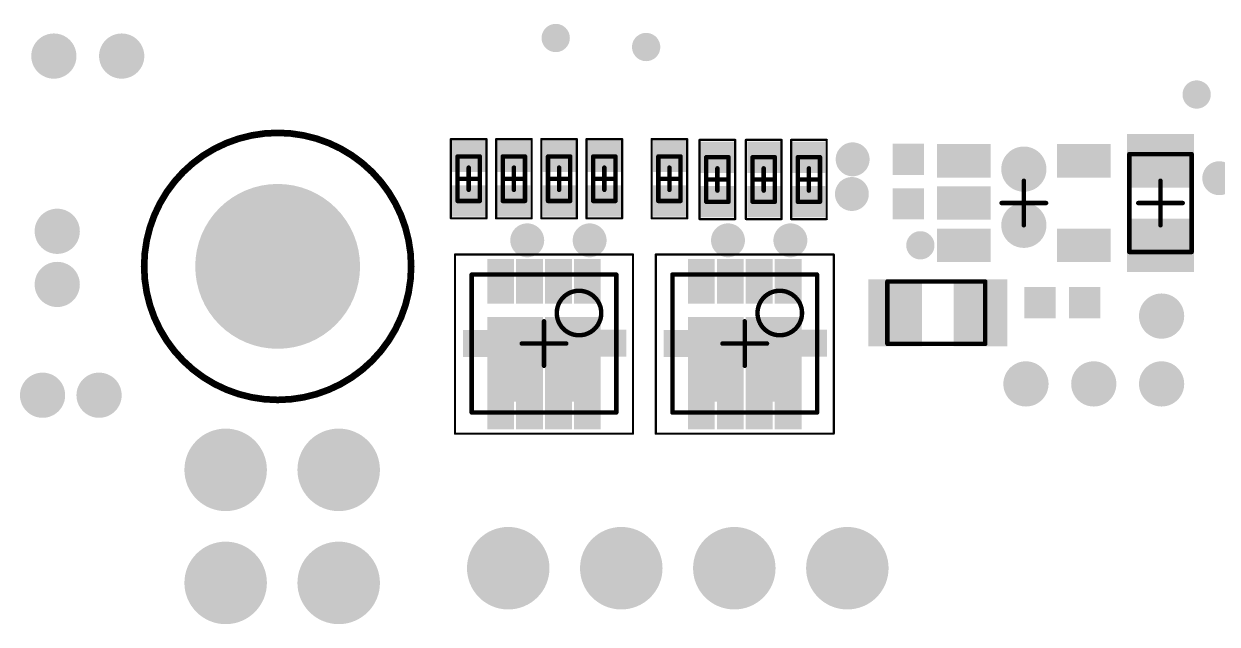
# Model space of a CAD drawing. Header units: millimetres. Extents: x 213 to 316, y 2 to 74.
# Drawn here: x 243.08 to 269.9, y 24.63 to 38.12 of the extents above; entities that cross this region are included whole.
import ezdxf

# ---------------------------------------------------------------- set-up
doc = ezdxf.new("R2010")
doc.units = ezdxf.units.MM
for name, color, linetype in [('BottomSolder', 6, 'Continuous'), ('KeepOutLayer', 6, 'Continuous'), ('Mechanical13', 56, 'Continuous'), ('Mechanical15', 56, 'Continuous'), ('MultiLayer', 9, 'Continuous'), ('TopPaste', 8, 'Continuous'), ('TopSolder', 216, 'Continuous')]:
    doc.layers.add(name, color=color, linetype=linetype)

msp = doc.modelspace()

# ---------------------------------------------------------------- linework, layer by layer
at = {"layer": 'BottomSolder'}
for points, const_width in [([(247.858, 32.673, 1), (249.71, 32.673, 1)], 1.852), ([(247.152, 28.101, 1), (248.079, 28.101, 1)], 0.927), ([(249.692, 28.101, 1), (250.619, 28.101, 1)], 0.927), ([(253.502, 25.891, 1), (254.429, 25.891, 1)], 0.927), ([(256.042, 25.891, 1), (256.969, 25.891, 1)], 0.927), ([(258.582, 25.891, 1), (259.509, 25.891, 1)], 0.927), ([(261.122, 25.891, 1), (262.049, 25.891, 1)], 0.927), ([(247.152, 25.561, 1), (248.079, 25.561, 1)], 0.927), ([(249.692, 25.561, 1), (250.619, 25.561, 1)], 0.927)]:
    msp.add_lwpolyline(points, format="xyb", close=True, dxfattribs=dict(at, const_width=const_width))
at = {"layer": 'KeepOutLayer'}
for points, const_width in [([(251.784, 32.673, 1), (245.784, 32.673, 1)], 0.15), ([(245.747, 32.673, 1), (245.822, 32.673, 1)], 0.075), ([(251.747, 32.673, 1), (251.822, 32.673, 1)], 0.075)]:
    msp.add_lwpolyline(points, format="xyb", close=True, dxfattribs=dict(at, const_width=const_width))
at = {"layer": 'Mechanical13', "const_width": 0.1}
for points in [[(252.827, 35.142), (253.327, 35.142)], [(252.827, 34.142), (252.827, 35.142)], [(253.327, 34.142), (253.327, 35.142)], [(253.843, 35.142), (254.343, 35.142)], [(253.843, 34.142), (253.843, 35.142)], [(254.343, 34.142), (254.343, 35.142)], [(254.859, 35.142), (255.359, 35.142)], [(254.859, 34.142), (254.859, 35.142)], [(255.359, 34.142), (255.359, 35.142)], [(255.875, 35.142), (256.375, 35.142)], [(255.875, 34.142), (255.875, 35.142)], [(256.375, 34.142), (256.375, 35.142)], [(257.338, 35.142), (257.838, 35.142)], [(257.338, 34.142), (257.338, 35.142)], [(257.838, 34.142), (257.838, 35.142)], [(258.415, 35.125), (258.915, 35.125)], [(258.415, 34.125), (258.415, 35.125)], [(258.915, 34.125), (258.915, 35.125)], [(259.456, 35.125), (259.956, 35.125)], [(259.456, 34.125), (259.456, 35.125)], [(259.956, 34.125), (259.956, 35.125)], [(260.472, 35.125), (260.972, 35.125)], [(260.472, 34.125), (260.472, 35.125)], [(260.972, 34.125), (260.972, 35.125)], [(267.922, 35.196), (269.322, 35.196)], [(267.922, 32.996), (267.922, 35.196)], [(269.322, 32.996), (269.322, 35.196)], [(252.827, 34.142), (253.327, 34.142)], [(253.843, 34.142), (254.343, 34.142)], [(254.859, 34.142), (255.359, 34.142)], [(255.875, 34.142), (256.375, 34.142)], [(257.338, 34.142), (257.838, 34.142)], [(258.415, 34.125), (258.915, 34.125)], [(259.456, 34.125), (259.956, 34.125)], [(260.472, 34.125), (260.972, 34.125)], [(267.922, 32.996), (269.322, 32.996)], [(253.144, 32.489), (256.394, 32.489)], [(253.144, 29.389), (253.144, 32.489)], [(256.394, 29.389), (256.394, 32.489)], [(257.655, 32.489), (260.905, 32.489)], [(257.655, 29.389), (257.655, 32.489)], [(260.905, 29.389), (260.905, 32.489)], [(262.485, 30.932), (262.485, 32.332)], [(262.485, 32.332), (264.685, 32.332)], [(264.685, 30.932), (264.685, 32.332)], [(262.485, 30.932), (264.685, 30.932)], [(253.144, 29.389), (256.394, 29.389)], [(257.655, 29.389), (260.905, 29.389)]]:
    msp.add_lwpolyline(points, dxfattribs=at)
at = {"layer": 'Mechanical13'}
for points, const_width in [([(252.802, 35.142, 1), (252.852, 35.142, 1)], 0.05), ([(252.802, 35.142, 1), (252.852, 35.142, 1)], 0.05), ([(253.302, 35.142, 1), (253.352, 35.142, 1)], 0.05), ([(253.302, 35.142, 1), (253.352, 35.142, 1)], 0.05), ([(253.818, 35.142, 1), (253.868, 35.142, 1)], 0.05), ([(253.818, 35.142, 1), (253.868, 35.142, 1)], 0.05), ([(254.318, 35.142, 1), (254.368, 35.142, 1)], 0.05), ([(254.318, 35.142, 1), (254.368, 35.142, 1)], 0.05), ([(254.834, 35.142, 1), (254.884, 35.142, 1)], 0.05), ([(254.834, 35.142, 1), (254.884, 35.142, 1)], 0.05), ([(255.334, 35.142, 1), (255.384, 35.142, 1)], 0.05), ([(255.334, 35.142, 1), (255.384, 35.142, 1)], 0.05), ([(255.85, 35.142, 1), (255.9, 35.142, 1)], 0.05), ([(255.85, 35.142, 1), (255.9, 35.142, 1)], 0.05), ([(256.35, 35.142, 1), (256.4, 35.142, 1)], 0.05), ([(256.35, 35.142, 1), (256.4, 35.142, 1)], 0.05), ([(257.313, 35.142, 1), (257.363, 35.142, 1)], 0.05), ([(257.313, 35.142, 1), (257.363, 35.142, 1)], 0.05), ([(257.813, 35.142, 1), (257.863, 35.142, 1)], 0.05), ([(257.813, 35.142, 1), (257.863, 35.142, 1)], 0.05), ([(258.39, 35.125, 1), (258.44, 35.125, 1)], 0.05), ([(258.39, 35.125, 1), (258.44, 35.125, 1)], 0.05), ([(258.89, 35.125, 1), (258.94, 35.125, 1)], 0.05), ([(258.89, 35.125, 1), (258.94, 35.125, 1)], 0.05), ([(259.431, 35.125, 1), (259.481, 35.125, 1)], 0.05), ([(259.431, 35.125, 1), (259.481, 35.125, 1)], 0.05), ([(259.931, 35.125, 1), (259.981, 35.125, 1)], 0.05), ([(259.931, 35.125, 1), (259.981, 35.125, 1)], 0.05), ([(260.447, 35.125, 1), (260.497, 35.125, 1)], 0.05), ([(260.447, 35.125, 1), (260.497, 35.125, 1)], 0.05), ([(260.947, 35.125, 1), (260.997, 35.125, 1)], 0.05), ([(260.947, 35.125, 1), (260.997, 35.125, 1)], 0.05), ([(267.897, 35.196, 1), (267.947, 35.196, 1)], 0.05), ([(267.897, 35.196, 1), (267.947, 35.196, 1)], 0.05), ([(269.297, 35.196, 1), (269.347, 35.196, 1)], 0.05), ([(269.297, 35.196, 1), (269.347, 35.196, 1)], 0.05), ([(252.802, 34.142, 1), (252.852, 34.142, 1)], 0.05), ([(252.802, 34.142, 1), (252.852, 34.142, 1)], 0.05), ([(253.302, 34.142, 1), (253.352, 34.142, 1)], 0.05), ([(253.302, 34.142, 1), (253.352, 34.142, 1)], 0.05), ([(253.818, 34.142, 1), (253.868, 34.142, 1)], 0.05), ([(253.818, 34.142, 1), (253.868, 34.142, 1)], 0.05), ([(254.318, 34.142, 1), (254.368, 34.142, 1)], 0.05), ([(254.318, 34.142, 1), (254.368, 34.142, 1)], 0.05), ([(254.834, 34.142, 1), (254.884, 34.142, 1)], 0.05), ([(254.834, 34.142, 1), (254.884, 34.142, 1)], 0.05), ([(255.334, 34.142, 1), (255.384, 34.142, 1)], 0.05), ([(255.334, 34.142, 1), (255.384, 34.142, 1)], 0.05), ([(255.85, 34.142, 1), (255.9, 34.142, 1)], 0.05), ([(255.85, 34.142, 1), (255.9, 34.142, 1)], 0.05), ([(256.35, 34.142, 1), (256.4, 34.142, 1)], 0.05), ([(256.35, 34.142, 1), (256.4, 34.142, 1)], 0.05), ([(257.313, 34.142, 1), (257.363, 34.142, 1)], 0.05), ([(257.313, 34.142, 1), (257.363, 34.142, 1)], 0.05), ([(257.813, 34.142, 1), (257.863, 34.142, 1)], 0.05), ([(257.813, 34.142, 1), (257.863, 34.142, 1)], 0.05), ([(258.39, 34.125, 1), (258.44, 34.125, 1)], 0.05), ([(258.39, 34.125, 1), (258.44, 34.125, 1)], 0.05), ([(258.89, 34.125, 1), (258.94, 34.125, 1)], 0.05), ([(258.89, 34.125, 1), (258.94, 34.125, 1)], 0.05), ([(259.431, 34.125, 1), (259.481, 34.125, 1)], 0.05), ([(259.431, 34.125, 1), (259.481, 34.125, 1)], 0.05), ([(259.931, 34.125, 1), (259.981, 34.125, 1)], 0.05), ([(259.931, 34.125, 1), (259.981, 34.125, 1)], 0.05), ([(260.447, 34.125, 1), (260.497, 34.125, 1)], 0.05), ([(260.447, 34.125, 1), (260.497, 34.125, 1)], 0.05), ([(260.947, 34.125, 1), (260.997, 34.125, 1)], 0.05), ([(260.947, 34.125, 1), (260.997, 34.125, 1)], 0.05), ([(267.897, 32.996, 1), (267.947, 32.996, 1)], 0.05), ([(267.897, 32.996, 1), (267.947, 32.996, 1)], 0.05), ([(269.297, 32.996, 1), (269.347, 32.996, 1)], 0.05), ([(269.297, 32.996, 1), (269.347, 32.996, 1)], 0.05), ([(253.119, 32.489, 1), (253.169, 32.489, 1)], 0.05), ([(253.119, 32.489, 1), (253.169, 32.489, 1)], 0.05), ([(256.369, 32.489, 1), (256.419, 32.489, 1)], 0.05), ([(256.369, 32.489, 1), (256.419, 32.489, 1)], 0.05), ([(257.63, 32.489, 1), (257.68, 32.489, 1)], 0.05), ([(257.63, 32.489, 1), (257.68, 32.489, 1)], 0.05), ([(260.88, 32.489, 1), (260.93, 32.489, 1)], 0.05), ([(260.88, 32.489, 1), (260.93, 32.489, 1)], 0.05), ([(262.46, 32.332, 1), (262.51, 32.332, 1)], 0.05), ([(262.46, 32.332, 1), (262.51, 32.332, 1)], 0.05), ([(264.66, 32.332, 1), (264.71, 32.332, 1)], 0.05), ([(264.66, 32.332, 1), (264.71, 32.332, 1)], 0.05), ([(256.056, 31.625, 1), (255.056, 31.625, 1)], 0.1), ([(260.567, 31.625, 1), (259.567, 31.625, 1)], 0.1), ([(255.031, 31.625, 1), (255.081, 31.625, 1)], 0.05), ([(256.031, 31.625, 1), (256.081, 31.625, 1)], 0.05), ([(259.542, 31.625, 1), (259.592, 31.625, 1)], 0.05), ([(260.542, 31.625, 1), (260.592, 31.625, 1)], 0.05), ([(262.46, 30.932, 1), (262.51, 30.932, 1)], 0.05), ([(262.46, 30.932, 1), (262.51, 30.932, 1)], 0.05), ([(264.66, 30.932, 1), (264.71, 30.932, 1)], 0.05), ([(264.66, 30.932, 1), (264.71, 30.932, 1)], 0.05), ([(253.119, 29.389, 1), (253.169, 29.389, 1)], 0.05), ([(253.119, 29.389, 1), (253.169, 29.389, 1)], 0.05), ([(256.369, 29.389, 1), (256.419, 29.389, 1)], 0.05), ([(256.369, 29.389, 1), (256.419, 29.389, 1)], 0.05), ([(257.63, 29.389, 1), (257.68, 29.389, 1)], 0.05), ([(257.63, 29.389, 1), (257.68, 29.389, 1)], 0.05), ([(260.88, 29.389, 1), (260.93, 29.389, 1)], 0.05), ([(260.88, 29.389, 1), (260.93, 29.389, 1)], 0.05)]:
    msp.add_lwpolyline(points, format="xyb", close=True, dxfattribs=dict(at, const_width=const_width))
at = {"layer": 'Mechanical15'}
for points, const_width in [([(252.677, 35.531), (253.477, 35.531)], 0.05), ([(252.677, 33.753), (252.677, 35.531)], 0.05), ([(253.477, 33.753), (253.477, 35.531)], 0.05), ([(253.693, 35.531), (254.493, 35.531)], 0.05), ([(253.693, 33.753), (253.693, 35.531)], 0.05), ([(254.493, 33.753), (254.493, 35.531)], 0.05), ([(254.709, 35.531), (255.509, 35.531)], 0.05), ([(254.709, 33.753), (254.709, 35.531)], 0.05), ([(255.509, 33.753), (255.509, 35.531)], 0.05), ([(255.725, 35.531), (256.525, 35.531)], 0.05), ([(255.725, 33.753), (255.725, 35.531)], 0.05), ([(256.525, 33.753), (256.525, 35.531)], 0.05), ([(257.188, 35.531), (257.988, 35.531)], 0.05), ([(257.188, 33.753), (257.188, 35.531)], 0.05), ([(257.988, 33.753), (257.988, 35.531)], 0.05), ([(258.265, 35.514), (259.065, 35.514)], 0.05), ([(258.265, 33.736), (258.265, 35.514)], 0.05), ([(259.065, 33.736), (259.065, 35.514)], 0.05), ([(259.306, 35.514), (260.106, 35.514)], 0.05), ([(259.306, 33.736), (259.306, 35.514)], 0.05), ([(260.106, 33.736), (260.106, 35.514)], 0.05), ([(260.322, 35.514), (261.122, 35.514)], 0.05), ([(260.322, 33.736), (260.322, 35.514)], 0.05), ([(261.122, 33.736), (261.122, 35.514)], 0.05), ([(253.077, 34.392), (253.077, 34.892)], 0.1), ([(254.093, 34.392), (254.093, 34.892)], 0.1), ([(255.109, 34.392), (255.109, 34.892)], 0.1), ([(256.125, 34.392), (256.125, 34.892)], 0.1), ([(257.588, 34.392), (257.588, 34.892)], 0.1), ([(258.665, 34.375), (258.665, 34.875)], 0.1), ([(259.706, 34.375), (259.706, 34.875)], 0.1), ([(260.722, 34.375), (260.722, 34.875)], 0.1), ([(252.827, 34.642), (253.327, 34.642)], 0.1), ([(253.843, 34.642), (254.343, 34.642)], 0.1), ([(254.859, 34.642), (255.359, 34.642)], 0.1), ([(255.875, 34.642), (256.375, 34.642)], 0.1), ([(257.338, 34.642), (257.838, 34.642)], 0.1), ([(258.415, 34.625), (258.915, 34.625)], 0.1), ([(259.456, 34.625), (259.956, 34.625)], 0.1), ([(260.472, 34.625), (260.972, 34.625)], 0.1), ([(265.552, 33.596), (265.552, 34.596)], 0.1), ([(268.622, 33.596), (268.622, 34.596)], 0.1), ([(265.052, 34.096), (266.052, 34.096)], 0.1), ([(268.122, 34.096), (269.122, 34.096)], 0.1), ([(252.677, 33.753), (253.477, 33.753)], 0.05), ([(253.693, 33.753), (254.493, 33.753)], 0.05), ([(254.709, 33.753), (255.509, 33.753)], 0.05), ([(255.725, 33.753), (256.525, 33.753)], 0.05), ([(257.188, 33.753), (257.988, 33.753)], 0.05), ([(258.265, 33.736), (259.065, 33.736)], 0.05), ([(259.306, 33.736), (260.106, 33.736)], 0.05), ([(260.322, 33.736), (261.122, 33.736)], 0.05), ([(252.769, 32.939), (256.769, 32.939)], 0.05), ([(252.769, 28.914), (252.769, 32.939)], 0.05), ([(256.769, 28.914), (256.769, 32.939)], 0.05), ([(257.28, 32.939), (261.28, 32.939)], 0.05), ([(257.28, 28.914), (257.28, 32.939)], 0.05), ([(261.28, 28.914), (261.28, 32.939)], 0.05), ([(254.769, 30.439), (254.769, 31.439)], 0.1), ([(259.28, 30.439), (259.28, 31.439)], 0.1), ([(254.269, 30.939), (255.269, 30.939)], 0.1), ([(258.78, 30.939), (259.78, 30.939)], 0.1), ([(252.769, 28.914), (256.769, 28.914)], 0.05), ([(257.28, 28.914), (261.28, 28.914)], 0.05)]:
    msp.add_lwpolyline(points, dxfattribs=dict(at, const_width=const_width))
for points, const_width in [([(252.664, 35.531, 1), (252.689, 35.531, 1)], 0.025), ([(252.664, 35.531, 1), (252.689, 35.531, 1)], 0.025), ([(253.464, 35.531, 1), (253.489, 35.531, 1)], 0.025), ([(253.464, 35.531, 1), (253.489, 35.531, 1)], 0.025), ([(253.68, 35.531, 1), (253.705, 35.531, 1)], 0.025), ([(253.68, 35.531, 1), (253.705, 35.531, 1)], 0.025), ([(254.48, 35.531, 1), (254.505, 35.531, 1)], 0.025), ([(254.48, 35.531, 1), (254.505, 35.531, 1)], 0.025), ([(254.696, 35.531, 1), (254.721, 35.531, 1)], 0.025), ([(254.696, 35.531, 1), (254.721, 35.531, 1)], 0.025), ([(255.496, 35.531, 1), (255.521, 35.531, 1)], 0.025), ([(255.496, 35.531, 1), (255.521, 35.531, 1)], 0.025), ([(255.712, 35.531, 1), (255.737, 35.531, 1)], 0.025), ([(255.712, 35.531, 1), (255.737, 35.531, 1)], 0.025), ([(256.512, 35.531, 1), (256.537, 35.531, 1)], 0.025), ([(256.512, 35.531, 1), (256.537, 35.531, 1)], 0.025), ([(257.175, 35.531, 1), (257.2, 35.531, 1)], 0.025), ([(257.175, 35.531, 1), (257.2, 35.531, 1)], 0.025), ([(257.975, 35.531, 1), (258, 35.531, 1)], 0.025), ([(257.975, 35.531, 1), (258, 35.531, 1)], 0.025), ([(258.252, 35.514, 1), (258.277, 35.514, 1)], 0.025), ([(258.252, 35.514, 1), (258.277, 35.514, 1)], 0.025), ([(259.052, 35.514, 1), (259.077, 35.514, 1)], 0.025), ([(259.052, 35.514, 1), (259.077, 35.514, 1)], 0.025), ([(259.294, 35.514, 1), (259.319, 35.514, 1)], 0.025), ([(259.294, 35.514, 1), (259.319, 35.514, 1)], 0.025), ([(260.094, 35.514, 1), (260.119, 35.514, 1)], 0.025), ([(260.094, 35.514, 1), (260.119, 35.514, 1)], 0.025), ([(260.31, 35.514, 1), (260.335, 35.514, 1)], 0.025), ([(260.31, 35.514, 1), (260.335, 35.514, 1)], 0.025), ([(261.11, 35.514, 1), (261.135, 35.514, 1)], 0.025), ([(261.11, 35.514, 1), (261.135, 35.514, 1)], 0.025), ([(253.052, 34.892, 1), (253.102, 34.892, 1)], 0.05), ([(254.068, 34.892, 1), (254.118, 34.892, 1)], 0.05), ([(255.084, 34.892, 1), (255.134, 34.892, 1)], 0.05), ([(256.1, 34.892, 1), (256.15, 34.892, 1)], 0.05), ([(257.563, 34.892, 1), (257.613, 34.892, 1)], 0.05), ([(258.64, 34.875, 1), (258.69, 34.875, 1)], 0.05), ([(259.681, 34.875, 1), (259.731, 34.875, 1)], 0.05), ([(260.697, 34.875, 1), (260.747, 34.875, 1)], 0.05), ([(252.802, 34.642, 1), (252.852, 34.642, 1)], 0.05), ([(253.302, 34.642, 1), (253.352, 34.642, 1)], 0.05), ([(253.818, 34.642, 1), (253.868, 34.642, 1)], 0.05), ([(254.318, 34.642, 1), (254.368, 34.642, 1)], 0.05), ([(254.834, 34.642, 1), (254.884, 34.642, 1)], 0.05), ([(255.334, 34.642, 1), (255.384, 34.642, 1)], 0.05), ([(255.85, 34.642, 1), (255.9, 34.642, 1)], 0.05), ([(256.35, 34.642, 1), (256.4, 34.642, 1)], 0.05), ([(257.313, 34.642, 1), (257.363, 34.642, 1)], 0.05), ([(257.813, 34.642, 1), (257.863, 34.642, 1)], 0.05), ([(258.39, 34.625, 1), (258.44, 34.625, 1)], 0.05), ([(258.89, 34.625, 1), (258.94, 34.625, 1)], 0.05), ([(259.431, 34.625, 1), (259.481, 34.625, 1)], 0.05), ([(259.931, 34.625, 1), (259.981, 34.625, 1)], 0.05), ([(260.447, 34.625, 1), (260.497, 34.625, 1)], 0.05), ([(260.947, 34.625, 1), (260.997, 34.625, 1)], 0.05), ([(265.527, 34.596, 1), (265.577, 34.596, 1)], 0.05), ([(268.597, 34.596, 1), (268.647, 34.596, 1)], 0.05), ([(253.052, 34.392, 1), (253.102, 34.392, 1)], 0.05), ([(254.068, 34.392, 1), (254.118, 34.392, 1)], 0.05), ([(255.084, 34.392, 1), (255.134, 34.392, 1)], 0.05), ([(256.1, 34.392, 1), (256.15, 34.392, 1)], 0.05), ([(257.563, 34.392, 1), (257.613, 34.392, 1)], 0.05), ([(258.64, 34.375, 1), (258.69, 34.375, 1)], 0.05), ([(259.681, 34.375, 1), (259.731, 34.375, 1)], 0.05), ([(260.697, 34.375, 1), (260.747, 34.375, 1)], 0.05), ([(265.027, 34.096, 1), (265.077, 34.096, 1)], 0.05), ([(266.027, 34.096, 1), (266.077, 34.096, 1)], 0.05), ([(268.097, 34.096, 1), (268.147, 34.096, 1)], 0.05), ([(269.097, 34.096, 1), (269.147, 34.096, 1)], 0.05), ([(252.664, 33.753, 1), (252.689, 33.753, 1)], 0.025), ([(252.664, 33.753, 1), (252.689, 33.753, 1)], 0.025), ([(253.464, 33.753, 1), (253.489, 33.753, 1)], 0.025), ([(253.464, 33.753, 1), (253.489, 33.753, 1)], 0.025), ([(253.68, 33.753, 1), (253.705, 33.753, 1)], 0.025), ([(253.68, 33.753, 1), (253.705, 33.753, 1)], 0.025), ([(254.48, 33.753, 1), (254.505, 33.753, 1)], 0.025), ([(254.48, 33.753, 1), (254.505, 33.753, 1)], 0.025), ([(254.696, 33.753, 1), (254.721, 33.753, 1)], 0.025), ([(254.696, 33.753, 1), (254.721, 33.753, 1)], 0.025), ([(255.496, 33.753, 1), (255.521, 33.753, 1)], 0.025), ([(255.496, 33.753, 1), (255.521, 33.753, 1)], 0.025), ([(255.712, 33.753, 1), (255.737, 33.753, 1)], 0.025), ([(255.712, 33.753, 1), (255.737, 33.753, 1)], 0.025), ([(256.512, 33.753, 1), (256.537, 33.753, 1)], 0.025), ([(256.512, 33.753, 1), (256.537, 33.753, 1)], 0.025), ([(257.175, 33.753, 1), (257.2, 33.753, 1)], 0.025), ([(257.175, 33.753, 1), (257.2, 33.753, 1)], 0.025), ([(257.975, 33.753, 1), (258, 33.753, 1)], 0.025), ([(257.975, 33.753, 1), (258, 33.753, 1)], 0.025), ([(258.252, 33.736, 1), (258.277, 33.736, 1)], 0.025), ([(258.252, 33.736, 1), (258.277, 33.736, 1)], 0.025), ([(259.052, 33.736, 1), (259.077, 33.736, 1)], 0.025), ([(259.052, 33.736, 1), (259.077, 33.736, 1)], 0.025), ([(259.294, 33.736, 1), (259.319, 33.736, 1)], 0.025), ([(259.294, 33.736, 1), (259.319, 33.736, 1)], 0.025), ([(260.094, 33.736, 1), (260.119, 33.736, 1)], 0.025), ([(260.094, 33.736, 1), (260.119, 33.736, 1)], 0.025), ([(260.31, 33.736, 1), (260.335, 33.736, 1)], 0.025), ([(260.31, 33.736, 1), (260.335, 33.736, 1)], 0.025), ([(261.11, 33.736, 1), (261.135, 33.736, 1)], 0.025), ([(261.11, 33.736, 1), (261.135, 33.736, 1)], 0.025), ([(265.527, 33.596, 1), (265.577, 33.596, 1)], 0.05), ([(268.597, 33.596, 1), (268.647, 33.596, 1)], 0.05), ([(252.756, 32.939, 1), (252.781, 32.939, 1)], 0.025), ([(252.756, 32.939, 1), (252.781, 32.939, 1)], 0.025), ([(256.756, 32.939, 1), (256.781, 32.939, 1)], 0.025), ([(256.756, 32.939, 1), (256.781, 32.939, 1)], 0.025), ([(257.267, 32.939, 1), (257.292, 32.939, 1)], 0.025), ([(257.267, 32.939, 1), (257.292, 32.939, 1)], 0.025), ([(261.267, 32.939, 1), (261.292, 32.939, 1)], 0.025), ([(261.267, 32.939, 1), (261.292, 32.939, 1)], 0.025), ([(254.744, 31.439, 1), (254.794, 31.439, 1)], 0.05), ([(259.255, 31.439, 1), (259.305, 31.439, 1)], 0.05), ([(254.244, 30.939, 1), (254.294, 30.939, 1)], 0.05), ([(255.244, 30.939, 1), (255.294, 30.939, 1)], 0.05), ([(258.755, 30.939, 1), (258.805, 30.939, 1)], 0.05), ([(259.755, 30.939, 1), (259.805, 30.939, 1)], 0.05), ([(254.744, 30.439, 1), (254.794, 30.439, 1)], 0.05), ([(259.255, 30.439, 1), (259.305, 30.439, 1)], 0.05), ([(252.756, 28.914, 1), (252.781, 28.914, 1)], 0.025), ([(252.756, 28.914, 1), (252.781, 28.914, 1)], 0.025), ([(256.756, 28.914, 1), (256.781, 28.914, 1)], 0.025), ([(256.756, 28.914, 1), (256.781, 28.914, 1)], 0.025), ([(257.267, 28.914, 1), (257.292, 28.914, 1)], 0.025), ([(257.267, 28.914, 1), (257.292, 28.914, 1)], 0.025), ([(261.267, 28.914, 1), (261.292, 28.914, 1)], 0.025), ([(261.267, 28.914, 1), (261.292, 28.914, 1)], 0.025)]:
    msp.add_lwpolyline(points, format="xyb", close=True, dxfattribs=dict(at, const_width=const_width))
at = {"layer": 'MultiLayer'}
for points, const_width in [([(254.874, 37.804, 1), (255.191, 37.804, 1)], 0.318), ([(243.501, 37.398, 1), (244.009, 37.398, 1)], 0.508), ([(245.025, 37.398, 1), (245.533, 37.398, 1)], 0.508), ([(256.906, 37.601, 1), (257.223, 37.601, 1)], 0.318), ([(269.276, 36.534, 1), (269.593, 36.534, 1)], 0.318), ([(261.514, 35.078, 1), (261.895, 35.078, 1)], 0.381), ([(265.298, 34.858, 1), (265.806, 34.858, 1)], 0.508), ([(269.752, 34.654, 1), (270.133, 34.654, 1)], 0.381), ([(261.497, 34.299, 1), (261.878, 34.299, 1)], 0.381), ([(247.909, 32.673, 1), (249.659, 32.673, 1)], 1.75), ([(265.298, 33.596, 1), (265.806, 33.596, 1)], 0.508), ([(243.577, 33.461, 1), (244.085, 33.461, 1)], 0.508), ([(254.202, 33.258, 1), (254.583, 33.258, 1)], 0.381), ([(255.604, 33.258, 1), (255.985, 33.258, 1)], 0.381), ([(258.713, 33.258, 1), (259.094, 33.258, 1)], 0.381), ([(260.115, 33.258, 1), (260.496, 33.258, 1)], 0.381), ([(263.068, 33.146, 1), (263.385, 33.146, 1)], 0.318), ([(243.577, 32.267, 1), (244.085, 32.267, 1)], 0.508), ([(268.393, 31.556, 1), (268.901, 31.556, 1)], 0.508), ([(265.345, 30.032, 1), (265.853, 30.032, 1)], 0.508), ([(266.869, 30.032, 1), (267.377, 30.032, 1)], 0.508), ([(268.393, 30.032, 1), (268.901, 30.032, 1)], 0.508), ([(243.247, 29.778, 1), (243.755, 29.778, 1)], 0.508), ([(244.517, 29.778, 1), (245.025, 29.778, 1)], 0.508), ([(247.203, 28.101, 1), (248.028, 28.101, 1)], 0.825), ([(249.743, 28.101, 1), (250.568, 28.101, 1)], 0.825), ([(253.553, 25.891, 1), (254.378, 25.891, 1)], 0.825), ([(256.093, 25.891, 1), (256.918, 25.891, 1)], 0.825), ([(258.633, 25.891, 1), (259.458, 25.891, 1)], 0.825), ([(261.173, 25.891, 1), (261.998, 25.891, 1)], 0.825), ([(247.203, 25.561, 1), (248.028, 25.561, 1)], 0.825), ([(249.743, 25.561, 1), (250.568, 25.561, 1)], 0.825)]:
    msp.add_lwpolyline(points, format="xyb", close=True, dxfattribs=dict(at, const_width=const_width))
at = {"layer": 'TopPaste'}
for points in [[(269.272, 35.546), (267.972, 35.546), (269.272, 34.546), (267.972, 34.546)], [(253.347, 35.392), (252.807, 35.392), (253.347, 34.892), (252.807, 34.892)], [(253.823, 34.892), (254.363, 34.892), (253.823, 35.392), (254.363, 35.392)], [(254.839, 34.892), (255.379, 34.892), (254.839, 35.392), (255.379, 35.392)], [(256.395, 35.392), (255.855, 35.392), (256.395, 34.892), (255.855, 34.892)], [(257.858, 35.392), (257.318, 35.392), (257.858, 34.892), (257.318, 34.892)], [(258.395, 34.875), (258.935, 34.875), (258.395, 35.375), (258.935, 35.375)], [(259.436, 34.875), (259.976, 34.875), (259.436, 35.375), (259.976, 35.375)], [(260.992, 35.375), (260.452, 35.375), (260.992, 34.875), (260.452, 34.875)], [(263.207, 34.828), (263.207, 35.328), (262.707, 34.828), (262.707, 35.328)], [(264.702, 34.771), (264.702, 35.321), (263.702, 34.771), (263.702, 35.321)], [(267.402, 34.771), (267.402, 35.321), (266.402, 34.771), (266.402, 35.321)], [(253.347, 34.392), (252.807, 34.392), (253.347, 33.892), (252.807, 33.892)], [(253.823, 33.892), (254.363, 33.892), (253.823, 34.392), (254.363, 34.392)], [(254.839, 33.892), (255.379, 33.892), (254.839, 34.392), (255.379, 34.392)], [(256.395, 34.392), (255.855, 34.392), (256.395, 33.892), (255.855, 33.892)], [(257.858, 34.392), (257.318, 34.392), (257.858, 33.892), (257.318, 33.892)], [(258.395, 33.875), (258.935, 33.875), (258.395, 34.375), (258.935, 34.375)], [(259.436, 33.875), (259.976, 33.875), (259.436, 34.375), (259.976, 34.375)], [(260.992, 34.375), (260.452, 34.375), (260.992, 33.875), (260.452, 33.875)], [(263.207, 33.828), (263.207, 34.328), (262.707, 33.828), (262.707, 34.328)], [(264.702, 33.821), (264.702, 34.371), (263.702, 33.821), (263.702, 34.371)], [(269.272, 33.646), (267.972, 33.646), (269.272, 32.646), (267.972, 32.646)], [(264.702, 32.871), (264.702, 33.421), (263.702, 32.871), (263.702, 33.421)], [(267.402, 32.871), (267.402, 33.421), (266.402, 32.871), (266.402, 33.421)], [(253.994, 32.739), (253.594, 32.739), (253.994, 31.939), (253.594, 31.939)], [(254.644, 32.739), (254.244, 32.739), (254.644, 31.939), (254.244, 31.939)], [(255.294, 32.739), (254.894, 32.739), (255.294, 31.939), (254.894, 31.939)], [(255.944, 32.739), (255.544, 32.739), (255.944, 31.939), (255.544, 31.939)], [(258.505, 32.739), (258.105, 32.739), (258.505, 31.939), (258.105, 31.939)], [(259.155, 32.739), (258.755, 32.739), (259.155, 31.939), (258.755, 31.939)], [(259.805, 32.739), (259.405, 32.739), (259.805, 31.939), (259.405, 31.939)], [(260.455, 32.739), (260.055, 32.739), (260.455, 31.939), (260.055, 31.939)], [(262.16, 30.982), (263.16, 30.982), (262.16, 32.282), (263.16, 32.282)], [(264.076, 30.982), (265.076, 30.982), (264.076, 32.282), (265.076, 32.282)], [(265.666, 31.61), (266.166, 31.61), (265.666, 32.11), (266.166, 32.11)], [(266.666, 31.61), (267.166, 31.61), (266.666, 32.11), (267.166, 32.11)], [(253.594, 29.733), (254.644, 29.733), (253.594, 31.433), (254.644, 31.433)], [(254.894, 29.733), (255.944, 29.733), (254.894, 31.433), (255.944, 31.433)], [(258.104, 29.733), (259.154, 29.733), (258.104, 31.433), (259.154, 31.433)], [(259.404, 29.733), (260.454, 29.733), (259.404, 31.433), (260.454, 31.433)], [(253.848, 30.739), (253.848, 31.139), (253.048, 30.739), (253.048, 31.139)], [(255.715, 31.149), (255.715, 30.749), (256.515, 31.149), (256.515, 30.749)], [(258.359, 30.739), (258.359, 31.139), (257.559, 30.739), (257.559, 31.139)], [(260.226, 31.149), (260.226, 30.749), (261.026, 31.149), (261.026, 30.749)], [(253.994, 29.914), (253.594, 29.914), (253.994, 29.114), (253.594, 29.114)], [(254.644, 29.914), (254.244, 29.914), (254.644, 29.114), (254.244, 29.114)], [(255.294, 29.914), (254.894, 29.914), (255.294, 29.114), (254.894, 29.114)], [(255.944, 29.914), (255.544, 29.914), (255.944, 29.114), (255.544, 29.114)], [(258.505, 29.914), (258.105, 29.914), (258.505, 29.114), (258.105, 29.114)], [(259.155, 29.914), (258.755, 29.914), (259.155, 29.114), (258.755, 29.114)], [(259.805, 29.914), (259.405, 29.914), (259.805, 29.114), (259.405, 29.114)], [(260.455, 29.914), (260.055, 29.914), (260.455, 29.114), (260.055, 29.114)]]:
    msp.add_solid(points, dxfattribs=at)
at = {"layer": 'TopSolder'}
for points, const_width in [([(247.858, 32.673, 1), (249.71, 32.673, 1)], 1.852), ([(247.152, 28.101, 1), (248.079, 28.101, 1)], 0.927), ([(249.692, 28.101, 1), (250.619, 28.101, 1)], 0.927), ([(253.502, 25.891, 1), (254.429, 25.891, 1)], 0.927), ([(256.042, 25.891, 1), (256.969, 25.891, 1)], 0.927), ([(258.582, 25.891, 1), (259.509, 25.891, 1)], 0.927), ([(261.122, 25.891, 1), (262.049, 25.891, 1)], 0.927), ([(247.152, 25.561, 1), (248.079, 25.561, 1)], 0.927), ([(249.692, 25.561, 1), (250.619, 25.561, 1)], 0.927)]:
    msp.add_lwpolyline(points, format="xyb", close=True, dxfattribs=dict(at, const_width=const_width))
for points in [[(253.448, 35.494), (252.705, 35.494), (253.448, 34.791), (252.705, 34.791)], [(253.721, 34.791), (254.464, 34.791), (253.721, 35.494), (254.464, 35.494)], [(254.737, 34.791), (255.48, 34.791), (254.737, 35.494), (255.48, 35.494)], [(256.496, 35.494), (255.753, 35.494), (256.496, 34.791), (255.753, 34.791)], [(257.959, 35.494), (257.216, 35.494), (257.959, 34.791), (257.216, 34.791)], [(258.293, 34.773), (259.036, 34.773), (258.293, 35.477), (259.036, 35.477)], [(259.335, 34.773), (260.078, 34.773), (259.335, 35.477), (260.078, 35.477)], [(261.094, 35.477), (260.351, 35.477), (261.094, 34.773), (260.351, 34.773)], [(263.309, 34.727), (263.309, 35.43), (262.606, 34.727), (262.606, 35.43)], [(264.804, 34.669), (264.804, 35.422), (263.6, 34.669), (263.6, 35.422)], [(267.504, 34.669), (267.504, 35.422), (266.3, 34.669), (266.3, 35.422)], [(269.373, 35.647), (267.87, 35.647), (269.373, 34.444), (267.87, 34.444)], [(253.448, 34.494), (252.705, 34.494), (253.448, 33.791), (252.705, 33.791)], [(253.721, 33.791), (254.464, 33.791), (253.721, 34.494), (254.464, 34.494)], [(254.737, 33.791), (255.48, 33.791), (254.737, 34.494), (255.48, 34.494)], [(256.496, 34.494), (255.753, 34.494), (256.496, 33.791), (255.753, 33.791)], [(257.959, 34.494), (257.216, 34.494), (257.959, 33.791), (257.216, 33.791)], [(258.293, 33.773), (259.036, 33.773), (258.293, 34.477), (259.036, 34.477)], [(259.335, 33.773), (260.078, 33.773), (259.335, 34.477), (260.078, 34.477)], [(261.094, 34.477), (260.351, 34.477), (261.094, 33.773), (260.351, 33.773)], [(263.309, 33.727), (263.309, 34.43), (262.606, 33.727), (262.606, 34.43)], [(264.804, 33.719), (264.804, 34.472), (263.6, 33.719), (263.6, 34.472)], [(264.804, 32.769), (264.804, 33.522), (263.6, 32.769), (263.6, 33.522)], [(267.504, 32.769), (267.504, 33.522), (266.3, 32.769), (266.3, 33.522)], [(269.373, 33.747), (267.87, 33.747), (269.373, 32.544), (267.87, 32.544)], [(254.095, 32.841), (253.492, 32.841), (254.095, 31.837), (253.492, 31.837)], [(254.745, 32.841), (254.142, 32.841), (254.745, 31.837), (254.142, 31.837)], [(255.395, 32.841), (254.792, 32.841), (255.395, 31.837), (254.792, 31.837)], [(256.045, 32.841), (255.442, 32.841), (256.045, 31.837), (255.442, 31.837)], [(258.606, 32.841), (258.003, 32.841), (258.606, 31.837), (258.003, 31.837)], [(259.256, 32.841), (258.653, 32.841), (259.256, 31.837), (258.653, 31.837)], [(259.906, 32.841), (259.303, 32.841), (259.906, 31.837), (259.303, 31.837)], [(260.556, 32.841), (259.953, 32.841), (260.556, 31.837), (259.953, 31.837)], [(262.058, 30.88), (263.261, 30.88), (262.058, 32.383), (263.261, 32.383)], [(263.974, 30.88), (265.177, 30.88), (263.974, 32.383), (265.177, 32.383)], [(265.564, 31.509), (266.267, 31.509), (265.564, 32.212), (266.267, 32.212)], [(266.564, 31.509), (267.267, 31.509), (266.564, 32.212), (267.267, 32.212)], [(253.492, 29.632), (254.745, 29.632), (253.492, 31.535), (254.745, 31.535)], [(254.792, 29.632), (256.045, 29.632), (254.792, 31.535), (256.045, 31.535)], [(258.003, 29.632), (259.256, 29.632), (258.003, 31.535), (259.256, 31.535)], [(259.303, 29.632), (260.556, 29.632), (259.303, 31.535), (260.556, 31.535)], [(253.95, 30.637), (253.95, 31.241), (252.946, 30.637), (252.946, 31.241)], [(255.613, 31.25), (255.613, 30.647), (256.617, 31.25), (256.617, 30.647)], [(258.46, 30.637), (258.46, 31.241), (257.457, 30.637), (257.457, 31.241)], [(260.124, 31.25), (260.124, 30.647), (261.127, 31.25), (261.127, 30.647)], [(254.095, 30.016), (253.492, 30.016), (254.095, 29.012), (253.492, 29.012)], [(254.745, 30.016), (254.142, 30.016), (254.745, 29.012), (254.142, 29.012)], [(255.395, 30.016), (254.792, 30.016), (255.395, 29.012), (254.792, 29.012)], [(256.045, 30.016), (255.442, 30.016), (256.045, 29.012), (255.442, 29.012)], [(258.606, 30.016), (258.003, 30.016), (258.606, 29.012), (258.003, 29.012)], [(259.256, 30.016), (258.653, 30.016), (259.256, 29.012), (258.653, 29.012)], [(259.906, 30.016), (259.303, 30.016), (259.906, 29.012), (259.303, 29.012)], [(260.556, 30.016), (259.953, 30.016), (260.556, 29.012), (259.953, 29.012)]]:
    msp.add_solid(points, dxfattribs=at)

doc.saveas('drawing.dxf')
